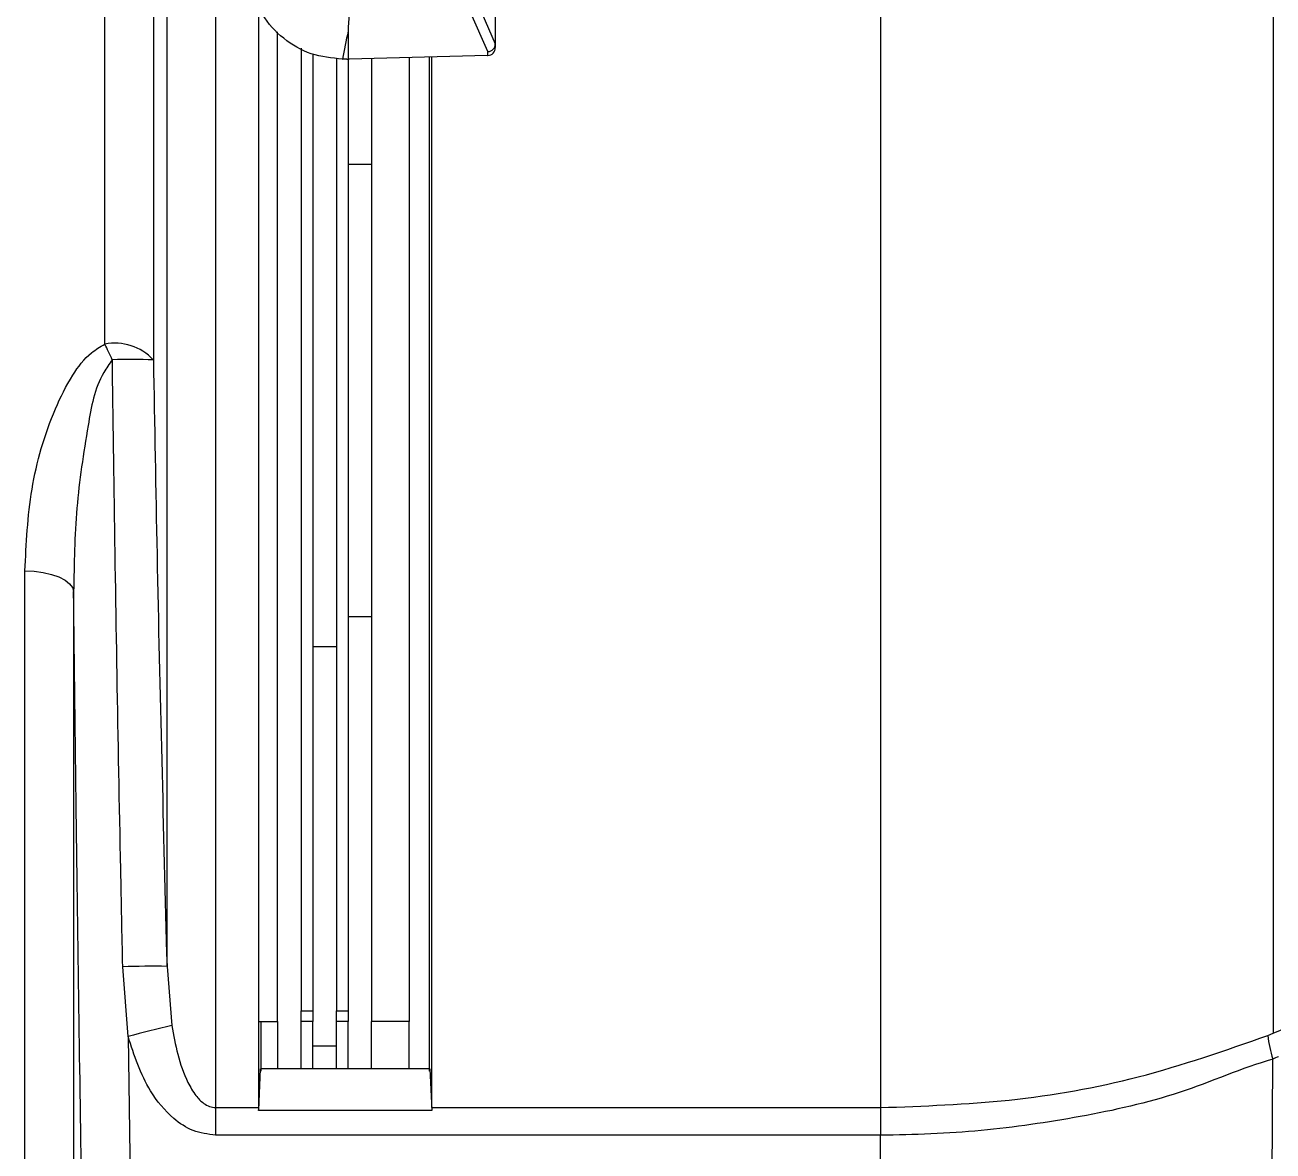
# Model space of a CAD drawing. Extents: x 17.3 to 113.1, y 4.8 to 84.5.
# Drawn here: x 26.856 to 28.446, y 33.842 to 35.275 of the extents above; entities that cross this region are included whole.
import ezdxf

# ---------------------------------------------------------------- set-up
doc = ezdxf.new("R2010")
doc.units = 0
doc.header["$MEASUREMENT"] = 0
doc.layers.add('OBJECT', color=7, linetype='CONTINUOUS')

msp = doc.modelspace()

# ---------------------------------------------------------------- linework, layer by layer
at = {"layer": 'OBJECT'}
for p, q in [((26.9577, 34.8688), (26.9577, 35.8365)), ((27.0196, 35.8365), (27.0196, 34.8488)), ((27.037, 34.0767), (27.037, 35.8365)), ((27.9456, 35.8365), (27.9456, 33.897)), ((28.4456, 35.8365), (28.4456, 33.9916)), ((27.0989, 35.5657), (27.0989, 33.897)), ((27.4551, 35.3659), (27.4551, 35.2509)), ((27.1538, 34.0065), (27.1538, 35.2996)), ((27.4456, 35.241), (27.424, 35.29)), ((27.4335, 35.2999), (27.4551, 35.2509)), ((27.1778, 34.0065), (27.1778, 35.2663)), ((27.2676, 35.2669), (27.2676, 35.2315)), ((27.2078, 35.2453), (27.2078, 34.0202)), ((27.4456, 35.2361), (27.4456, 35.241)), ((27.4551, 35.2509), (27.4551, 35.2461)), ((27.2227, 35.2378), (27.2227, 34.0202)), ((27.2527, 35.2326), (27.2527, 34.0202)), ((27.266, 35.2315), (27.2608, 35.2315)), ((27.2676, 35.2315), (27.2676, 34.0202)), ((27.4453, 35.2361), (27.2691, 35.2315)), ((27.2976, 35.2323), (27.2976, 34.0065)), ((27.3456, 35.2335), (27.3456, 34.0065)), ((27.3715, 34.4804), (27.3715, 35.2342)), ((27.3743, 33.897), (27.3743, 35.2343)), ((27.2976, 35.0972), (27.2676, 35.0972)), ((26.8561, 33.2526), (26.8561, 34.5801)), ((26.9181, 34.5537), (26.9181, 33.1986)), ((27.2976, 34.5216), (27.2676, 34.5216)), ((27.2527, 34.4833), (27.2227, 34.4833)), ((27.3715, 33.9432), (27.3715, 34.4809)), ((27.3715, 34.4804), (27.3715, 34.4809)), ((27.3715, 34.4809), (27.3715, 34.4809)), ((28.4456, 33.9916), (29.3336, 34.3595)), ((26.9874, 33.9874), (26.9806, 34.0761)), ((27.037, 34.0767), (27.0432, 34.0015)), ((27.2078, 34.0202), (27.2227, 34.0202)), ((27.2078, 34.0065), (27.2078, 34.0202)), ((27.2227, 34.0202), (27.2227, 34.0065)), ((27.2527, 34.0202), (27.2676, 34.0202)), ((27.2527, 34.0065), (27.2527, 34.0202)), ((27.2676, 34.0202), (27.2676, 34.0065)), ((27.1538, 34.0065), (27.1778, 34.0065)), ((27.1538, 33.897), (27.1538, 34.0065)), ((27.1565, 34.0065), (27.1565, 33.9432)), ((27.1778, 34.0065), (27.1778, 33.9465)), ((27.2227, 34.0065), (27.2078, 34.0065)), ((27.2078, 33.9465), (27.2078, 34.0065)), ((27.2227, 33.9465), (27.2227, 34.0065)), ((27.2676, 34.0065), (27.2527, 34.0065)), ((27.2527, 33.9465), (27.2527, 34.0065)), ((27.2676, 33.9465), (27.2676, 34.0065)), ((27.3456, 34.0065), (27.2976, 34.0065)), ((27.2976, 33.9465), (27.2976, 34.0065)), ((27.3456, 33.9465), (27.3456, 34.0065)), ((26.9874, 33.9874), (26.9926, 33.6521)), ((28.4389, 33.9888), (28.4456, 33.9916)), ((27.2527, 33.975), (27.2227, 33.975)), ((28.4438, 33.7124), (28.4454, 33.9587)), ((27.1538, 33.8936), (27.1561, 33.9465)), ((27.3719, 33.9465), (27.1561, 33.9465)), ((27.3719, 33.9465), (27.3743, 33.8936)), ((27.0989, 33.897), (27.1538, 33.897)), ((27.0989, 33.897), (27.0989, 33.862)), ((27.1537, 33.8935), (27.1538, 33.8936)), ((27.3743, 33.8935), (27.1537, 33.8935)), ((27.1538, 33.8936), (27.1538, 33.897)), ((27.3743, 33.897), (27.3743, 33.8936)), ((27.3743, 33.897), (27.9456, 33.897)), ((27.3743, 33.8936), (27.3743, 33.8935)), ((27.9456, 33.897), (27.9456, 33.862)), ((27.9456, 33.862), (27.0989, 33.862)), ((27.9456, 33.6521), (27.9456, 33.862))]:
    msp.add_line(p, q, dxfattribs=at)
at = {"layer": 'OBJECT', "flags": 128}
msp.add_lwpolyline([(26.8561, 34.5801), (26.868, 34.5796), (26.8795, 34.5781), (26.89, 34.5757), (26.8994, 34.5724), (26.9071, 34.5684), (26.9129, 34.5638), (26.9166, 34.5589), (26.9181, 34.5537)], dxfattribs=at)
at = {"layer": 'OBJECT'}
for centre, radius, start, end in [((27.4451, 35.2461), 0.01, 273, 0), ((27.2608, 35.3515), 0.12, 269.8086, 270), ((27.266, 35.3515), 0.12, 270, 270.7501), ((27.266, 35.3515), 0.12, 270.7501, 271.5), ((27.4451, 35.2461), 0.01, 271.5, 273), ((26.9704, 34.8023), 0.0677, 43.433, 100.8593), ((26.6051, 34.6841), 0.398, 24.4634, 27.651), ((26.9926, 33.9872), 0.862, 88.2073, 91.6768), ((27.0186, 33.1417), 0.9352, 88.8748, 92.3313), ((27.4503, 32.2665), 1.7821, 103.2048, 105.0536), ((28.57, 34.0014), 0.1317, 185.4787, 198.9121)]:
    msp.add_arc(centre, radius, start, end, dxfattribs=at)
for centre, major_axis, ratio, start_param, end_param in [((29.3301, 34.7381), (0, 2.3412), 0.904333, 1.342949, 1.358461), ((27.4451, 35.2509), (0.00979, 0.00206), 0.992047, 4.559084, 6.071166), ((27.4451, 35.2742), (-0.0094, 0.0253), 0.138337, 3.492939, 3.499293), ((27.1356, 33.8609), (0.0113, 0.0619), 0.229753, 5.307816, 5.376814), ((27.3924, 33.8609), (-0.0113, 0.0619), 0.229686, 0.906398, 0.975396)]:
    msp.add_ellipse(centre, major_axis=major_axis, ratio=ratio, start_param=start_param, end_param=end_param, dxfattribs=at)
for points, knots in [([(27.2766, 35.3541), (27.2765, 35.3534), (27.276, 35.3499), (27.2738, 35.3351), (27.2698, 35.3067), (27.2684, 35.2812), (27.2676, 35.2669)], [0, 0, 0, 0, 0.024148, 0.120739, 0.507103, 1, 1, 1, 1]), ([(27.2604, 35.2315), (27.2469, 35.2328), (27.2199, 35.2356), (27.1843, 35.2564), (27.1569, 35.2861), (27.1484, 35.311), (27.1442, 35.323)], [0, 0, 0, 0, 0.253583, 0.507165, 0.760847, 1, 1, 1, 1]), ([(26.8561, 34.5801), (26.8577, 34.6148), (26.861, 34.6841), (26.8852, 34.7688), (26.9138, 34.8263), (26.9352, 34.8554), (26.9519, 34.8653), (26.9577, 34.8688)], [0, 0, 0, 0, 0.338496, 0.676057, 0.82639, 0.93996, 1, 1, 1, 1]), ([(26.9674, 34.8489), (26.9635, 34.8435), (26.9459, 34.8189), (26.934, 34.7526), (26.9199, 34.66), (26.9187, 34.5893), (26.9181, 34.5537)], [0, 0, 0, 0, 0.064501, 0.29555, 0.645888, 1, 1, 1, 1]), ([(26.9806, 34.0761), (26.9798, 34.1174), (26.9755, 34.324), (26.971, 34.5816), (26.9681, 34.7979), (26.9674, 34.8489)], [0, 0, 0, 0, 0.160414, 0.802068, 1, 1, 1, 1]), ([(27.0196, 34.8488), (27.0211, 34.7662), (27.0257, 34.5088), (27.0324, 34.2514), (27.037, 34.0767)], [0, 0, 0, 0, 0.321064, 1, 1, 1, 1]), ([(26.9306, 33.6522), (26.93, 33.6935), (26.9266, 33.9001), (26.9222, 34.2006), (26.9192, 34.4598), (26.9181, 34.5537)], [0, 0, 0, 0, 0.137516, 0.687581, 1, 1, 1, 1]), ([(27.0432, 34.0015), (27.0454, 33.9892), (27.0499, 33.9645), (27.0602, 33.9343), (27.0722, 33.9134), (27.082, 33.9032), (27.0909, 33.8979), (27.0963, 33.8973), (27.0989, 33.897)], [0, 0, 0, 0, 0.300578, 0.606532, 0.762918, 0.874183, 0.940148, 1, 1, 1, 1]), ([(27.0989, 33.862), (27.0891, 33.8632), (27.0696, 33.8657), (27.0401, 33.8856), (27.008, 33.9249), (26.9953, 33.9635), (26.9874, 33.9874)], [0, 0, 0, 0, 0.163498, 0.325709, 0.581357, 1, 1, 1, 1]), ([(27.9456, 33.897), (28.0004, 33.899), (28.1118, 33.9029), (28.2799, 33.933), (28.3847, 33.9698), (28.4389, 33.9888)], [0, 0, 0, 0, 0.3191048, 0.6474945, 1, 1, 1, 1]), ([(28.4454, 33.9587), (28.4454, 33.9587), (28.4059, 33.9474), (28.3278, 33.9121), (28.2021, 33.8845), (28.0742, 33.8658), (27.9884, 33.862), (27.9456, 33.862), (27.9456, 33.862)], [0, 0, 0, 0, 0.000004, 0.254675, 0.509348, 0.754672, 0.999996, 1, 1, 1, 1]), ([(28.4525, 33.9616), (28.4501, 33.9608), (28.4476, 33.96), (28.4454, 33.9587), (28.4454, 33.9587)], [0, 0, 0, 0, 0.99969, 1, 1, 1, 1])]:
    msp.add_open_spline(points, degree=3, knots=knots, dxfattribs=at)

doc.saveas('drawing.dxf')
